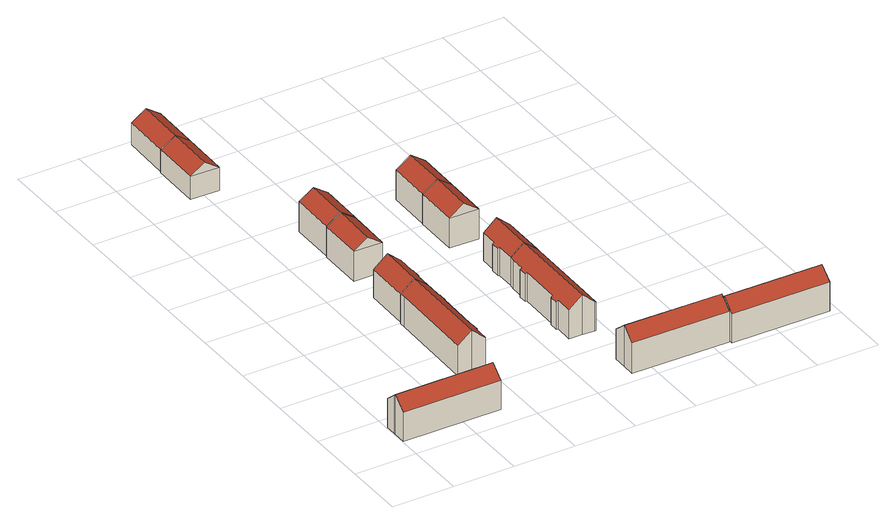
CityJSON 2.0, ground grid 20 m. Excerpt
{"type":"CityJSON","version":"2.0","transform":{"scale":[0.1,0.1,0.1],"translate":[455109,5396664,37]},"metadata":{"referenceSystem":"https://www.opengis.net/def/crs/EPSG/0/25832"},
"CityObjects":{
"building1":{"type":"Building","attributes":{"Geometrietyp2DReferenz":"3000","function":"31001_1010","roofType":"3100","measuredHeight":13.28,"storeysAboveGround":3},"geometry":[{"type":"Solid","lod":"2","boundaries":[[[[0,1,2,3]],[[4,5,1,0]],[[6,7,5,4]],[[8,9,7,6]],[[10,11,9,8]],[[12,13,11,10]],[[14,15,13,12]],[[16,17,15,14]],[[18,19,17,16]],[[20,21,19,18]],[[22,23,21,20]],[[24,25,23,22]],[[26,27,25,24]],[[28,29,27,26]],[[3,2,29,28]],[[24,22,20,18,16,14,12,10,8,6,4,0,26]],[[3,28,26,0]],[[1,5,7,9,11,13,15,17,19,21,23,25,27,29,2]]]],"semantics":{"surfaces":[{"type":"WallSurface"},{"type":"RoofSurface"},{"type":"GroundSurface"}],"values":[[0,0,0,0,0,0,0,0,0,0,0,0,0,0,0,1,1,2]]}}]},
"building2":{"type":"Building","attributes":{"Geometrietyp2DReferenz":"3000","function":"31001_1010","roofType":"3100","measuredHeight":13.63,"storeysAboveGround":3},"geometry":[{"type":"Solid","lod":"2","boundaries":[[[[30,31,32,33]],[[34,35,31,30]],[[36,37,35,34]],[[38,39,37,36]],[[40,41,39,38]],[[42,43,41,40]],[[44,45,43,42]],[[46,47,45,44]],[[48,49,47,46]],[[50,51,49,48]],[[52,53,51,50]],[[54,55,53,52]],[[56,57,55,54]],[[58,59,57,56]],[[60,61,59,58]],[[33,32,61,60]],[[44,42,40,38,46]],[[36,34,30,33,60,58,56,54,52,50,48,46,38]],[[31,35,37,39,41,43,45,47,49,51,53,55,57,59,61,32]]]],"semantics":{"surfaces":[{"type":"WallSurface"},{"type":"RoofSurface"},{"type":"GroundSurface"}],"values":[[0,0,0,0,0,0,0,0,0,0,0,0,0,0,0,0,1,1,2]]}}]},
"building3":{"type":"Building","attributes":{"Geometrietyp2DReferenz":"3000","function":"31001_1010","roofType":"3100","measuredHeight":13.13,"storeysAboveGround":3},"geometry":[{"type":"Solid","lod":"2","boundaries":[[[[44,62,63,46]],[[64,65,62,44]],[[66,67,65,64]],[[68,69,67,66]],[[70,71,69,68]],[[72,73,71,70]],[[74,75,73,72]],[[76,77,75,74]],[[48,78,77,76]],[[46,63,78,48]],[[64,44,46,66]],[[48,76,74,72,70,68,66,46]],[[62,65,67,69,71,73,75,77,78,63]]]],"semantics":{"surfaces":[{"type":"WallSurface"},{"type":"RoofSurface"},{"type":"GroundSurface"}],"values":[[0,0,0,0,0,0,0,0,0,0,1,1,2]]}}]},
"building4":{"type":"Building","attributes":{"Geometrietyp2DReferenz":"3000","function":"31001_1010","roofType":"3100","measuredHeight":13.06,"storeysAboveGround":3},"geometry":[{"type":"Solid","lod":"2","boundaries":[[[[79,80,81,82]],[[83,84,80,79]],[[85,86,84,83]],[[82,81,86,85]],[[79,87,83]],[[85,88,82]],[[82,88,87,79]],[[83,87,88,85]],[[80,84,86,81]]]],"semantics":{"surfaces":[{"type":"WallSurface"},{"type":"RoofSurface"},{"type":"GroundSurface"}],"values":[[0,0,0,0,0,0,1,1,2]]}}]},
"building5":{"type":"Building","attributes":{"Geometrietyp2DReferenz":"3000","function":"31001_1010","roofType":"3100","measuredHeight":10.8,"storeysAboveGround":2},"geometry":[{"type":"Solid","lod":"2","boundaries":[[[[89,90,91,92]],[[93,94,90,89]],[[95,96,94,93]],[[92,91,96,95]],[[89,97,93]],[[95,98,92]],[[92,98,97,89]],[[93,97,98,95]],[[90,94,96,91]]]],"semantics":{"surfaces":[{"type":"WallSurface"},{"type":"RoofSurface"},{"type":"GroundSurface"}],"values":[[0,0,0,0,0,0,1,1,2]]}}]},
"building6":{"type":"Building","attributes":{"Geometrietyp2DReferenz":"3000","function":"31001_1010","roofType":"3100","measuredHeight":13.13,"storeysAboveGround":3},"geometry":[{"type":"Solid","lod":"2","boundaries":[[[[99,100,101,102]],[[103,104,100,99]],[[105,106,104,103]],[[102,101,106,105]],[[99,107,103]],[[105,108,102]],[[102,108,107,99]],[[103,107,108,105]],[[100,104,106,101]]]],"semantics":{"surfaces":[{"type":"WallSurface"},{"type":"RoofSurface"},{"type":"GroundSurface"}],"values":[[0,0,0,0,0,0,1,1,2]]}}]},
"building7":{"type":"Building","attributes":{"Geometrietyp2DReferenz":"3000","function":"31001_1010","roofType":"3100","measuredHeight":10.45,"storeysAboveGround":2},"geometry":[{"type":"Solid","lod":"2","boundaries":[[[[92,109,110,111]],[[95,112,109,92]],[[113,114,112,95]],[[111,110,114,113]],[[92,98,95]],[[113,115,111]],[[111,115,98,92]],[[95,98,115,113]],[[109,112,114,110]]]],"semantics":{"surfaces":[{"type":"WallSurface"},{"type":"RoofSurface"},{"type":"GroundSurface"}],"values":[[0,0,0,0,0,0,1,1,2]]}}]},
"building8":{"type":"Building","attributes":{"Geometrietyp2DReferenz":"3000","function":"31001_1010","roofType":"3100","measuredHeight":13.2,"storeysAboveGround":3},"geometry":[{"type":"Solid","lod":"2","boundaries":[[[[116,117,118,119]],[[120,121,117,116]],[[122,123,121,120]],[[124,125,123,122]],[[126,127,125,124]],[[128,129,127,126]],[[130,131,129,128]],[[132,133,131,130]],[[134,135,133,132]],[[136,137,135,134]],[[138,139,137,136]],[[140,141,139,138]],[[142,143,141,140]],[[144,145,143,142]],[[146,147,145,144]],[[148,149,147,146]],[[150,151,149,148]],[[119,118,151,150]],[[126,124,122,120,116,119,150,148,146,144,142,140,128]],[[138,136,134,132,130,128,140]],[[117,121,123,125,127,129,131,133,135,137,139,141,143,145,147,149,151,118]]]],"semantics":{"surfaces":[{"type":"WallSurface"},{"type":"RoofSurface"},{"type":"GroundSurface"}],"values":[[0,0,0,0,0,0,0,0,0,0,0,0,0,0,0,0,0,0,1,1,2]]}}]},
"building9":{"type":"Building","attributes":{"Geometrietyp2DReferenz":"3000","function":"31001_1010","roofType":"3100","measuredHeight":13.66,"storeysAboveGround":3},"geometry":[{"type":"Solid","lod":"2","boundaries":[[[[152,153,154,155]],[[156,157,153,152]],[[158,159,157,156]],[[160,161,159,158]],[[162,163,161,160]],[[164,165,163,162]],[[166,167,165,164]],[[168,169,167,166]],[[170,171,169,168]],[[172,173,171,170]],[[174,175,173,172]],[[176,177,175,174]],[[178,179,177,176]],[[180,181,179,178]],[[155,154,181,180]],[[155,180,178,152]],[[176,174,172,170,168,166,164,162,160,158,156,152,178]],[[153,157,159,161,163,165,167,169,171,173,175,177,179,181,154]]]],"semantics":{"surfaces":[{"type":"WallSurface"},{"type":"RoofSurface"},{"type":"GroundSurface"}],"values":[[0,0,0,0,0,0,0,0,0,0,0,0,0,0,0,1,1,2]]}}]},
"building10":{"type":"Building","attributes":{"Geometrietyp2DReferenz":"3000","function":"31001_1010","roofType":"3100","measuredHeight":12.89,"storeysAboveGround":3},"geometry":[{"type":"Solid","lod":"2","boundaries":[[[[182,183,184,185]],[[186,187,183,182]],[[130,188,187,186]],[[128,189,188,130]],[[126,190,189,128]],[[191,192,190,126]],[[193,194,192,191]],[[195,196,194,193]],[[197,198,196,195]],[[185,184,198,197]],[[185,197,195,193,191,126,128,182]],[[130,186,182,128]],[[183,187,188,189,190,192,194,196,198,184]]]],"semantics":{"surfaces":[{"type":"WallSurface"},{"type":"RoofSurface"},{"type":"GroundSurface"}],"values":[[0,0,0,0,0,0,0,0,0,0,1,1,2]]}}]},
"building11":{"type":"Building","attributes":{"Geometrietyp2DReferenz":"3000","function":"31001_1010","roofType":"3100","measuredHeight":13.28,"storeysAboveGround":3},"geometry":[{"type":"Solid","lod":"2","boundaries":[[[[199,200,201,202]],[[203,204,200,199]],[[205,206,204,203]],[[202,201,206,205]],[[199,207,203]],[[205,208,202]],[[202,208,207,199]],[[203,207,208,205]],[[200,204,206,201]]]],"semantics":{"surfaces":[{"type":"WallSurface"},{"type":"RoofSurface"},{"type":"GroundSurface"}],"values":[[0,0,0,0,0,0,1,1,2]]}}]},
"building12":{"type":"Building","attributes":{"Geometrietyp2DReferenz":"3000","function":"31001_1010","roofType":"3100","measuredHeight":13.14,"storeysAboveGround":3},"geometry":[{"type":"Solid","lod":"2","boundaries":[[[[202,209,210,211]],[[205,212,209,202]],[[213,214,212,205]],[[211,210,214,213]],[[202,208,205]],[[213,215,211]],[[211,215,208,202]],[[205,208,215,213]],[[209,212,214,210]]]],"semantics":{"surfaces":[{"type":"WallSurface"},{"type":"RoofSurface"},{"type":"GroundSurface"}],"values":[[0,0,0,0,0,0,1,1,2]]}}]},
"building13":{"type":"Building","attributes":{"Geometrietyp2DReferenz":"3000","function":"31001_1010","roofType":"3100","measuredHeight":13.17,"storeysAboveGround":3},"geometry":[{"type":"Solid","lod":"2","boundaries":[[[[216,217,218,219]],[[220,221,217,216]],[[222,223,221,220]],[[224,225,223,222]],[[226,227,225,224]],[[228,229,227,226]],[[230,231,229,228]],[[232,233,231,230]],[[234,235,233,232]],[[236,237,235,234]],[[238,239,237,236]],[[240,241,239,238]],[[242,243,241,240]],[[244,245,243,242]],[[219,218,245,244]],[[216,219,244,242,220]],[[240,238,236,234,232,230,228,226,224,222,220,242]],[[217,221,223,225,227,229,231,233,235,237,239,241,243,245,218]]]],"semantics":{"surfaces":[{"type":"WallSurface"},{"type":"RoofSurface"},{"type":"GroundSurface"}],"values":[[0,0,0,0,0,0,0,0,0,0,0,0,0,0,0,1,1,2]]}}]}
},
"vertices":[
[4,116,140],[4,116,7],[4,73,7],[4,73,103],[4,121,135],[4,121,7],[5,159,103],[5,159,7],[62,158,103],[62,158,7],[62,162,100],[62,162,7],[89,162,100],[89,162,7],[89,158,103],[89,158,7],[233,157,103],[233,157,7],[233,161,100],[233,161,7],[264,161,100],[264,161,7],[264,157,103],[264,157,7],[325,157,103],[325,157,7],[324,114,140],[324,114,7],[324,71,103],[324,71,7],
[404,327,108],[404,327,14],[405,359,14],[405,359,108],[398,327,113],[398,327,14],[397,272,113],[397,272,14],[353,273,150],[353,273,14],[308,274,113],[308,274,14],[313,569,113],[313,569,14],[313,589,113],[313,589,14],[358,588,150],[358,588,14],[403,588,113],[403,588,14],[403,570,113],[403,570,14],[402,532,113],[402,532,14],[407,532,109],[407,532,14],[407,503,109],[407,503,14],[402,503,113],[402,503,14],[399,359,113],[399,359,14],
[313,589,19],[358,588,19],[316,738,113],[316,738,19],[361,738,150],[361,738,19],[406,737,113],[406,737,19],[405,679,113],[405,679,19],[410,679,109],[410,679,19],[409,646,109],[409,646,19],[404,646,113],[404,646,19],[403,588,19],
[406,836,119],[406,836,20],[408,985,20],[408,985,119],[312,837,119],[312,837,20],[314,986,119],[314,986,20],[359,837,151],[361,986,151],
[237,1432,100],[237,1432,24],[240,1596,24],[240,1596,100],[142,1435,100],[142,1435,24],[145,1598,100],[145,1598,24],[189,1434,132],[193,1597,132],
[408,986,121],[408,986,22],[410,1135,22],[410,1135,121],[314,987,121],[314,987,22],[316,1136,121],[316,1136,22],[361,987,153],[363,1136,153],
[240,1596,28],[243,1758,28],[243,1758,100],[145,1598,28],[148,1760,100],[148,1760,28],[196,1759,132],
[667,496,110],[667,496,19],[672,496,19],[672,496,114],[667,525,110],[667,525,19],[673,525,114],[673,525,19],[673,570,114],[673,570,19],[674,586,114],[674,586,19],[717,585,151],[717,585,19],[761,584,114],[761,584,19],[761,571,114],[761,571,19],[758,330,114],[758,330,19],[757,265,114],[757,265,19],[753,265,117],[753,265,19],[713,266,151],[713,266,19],[669,267,114],[669,267,19],[670,326,114],[670,326,19],[665,326,110],[665,326,19],[665,357,110],[665,357,19],[670,357,114],[670,357,19],
[729,68,153],[729,68,16],[728,25,16],[728,25,117],[729,112,117],[729,112,16],[787,111,117],[787,111,16],[787,114,115],[787,114,16],[815,113,115],[815,113,16],[815,110,117],[815,110,16],[956,108,117],[956,108,16],[956,112,114],[956,112,16],[985,112,114],[985,112,16],[985,108,118],[985,108,16],[1047,107,117],[1047,107,16],[1047,92,130],[1047,92,16],[1047,64,153],[1047,64,16],[1046,21,117],[1046,21,16],
[720,736,151],[720,736,22],[676,736,22],[676,736,114],[763,735,114],[763,735,22],[761,584,22],[717,585,22],[674,586,22],[674,647,114],[674,647,22],[670,647,111],[670,647,22],[671,678,111],[671,678,22],[675,678,114],[675,678,22],
[723,836,123],[723,836,24],[726,984,24],[726,984,123],[627,838,123],[627,838,24],[630,985,123],[630,985,24],[675,837,157],[678,985,157],
[726,984,25],[728,1130,25],[728,1130,123],[630,985,25],[632,1130,123],[632,1130,25],[680,1130,157],
[1046,21,129],[1046,21,21],[1046,7,21],[1046,7,117],[1047,50,153],[1047,50,21],[1047,92,117],[1047,92,21],[1104,92,117],[1104,92,21],[1104,96,113],[1104,96,21],[1137,96,113],[1137,96,21],[1137,91,117],[1137,91,21],[1279,89,117],[1279,89,21],[1279,94,114],[1279,94,21],[1309,94,114],[1309,94,21],[1309,89,117],[1309,89,21],[1367,88,117],[1367,88,21],[1366,46,153],[1366,46,21],[1366,4,117],[1366,4,21]
]}
